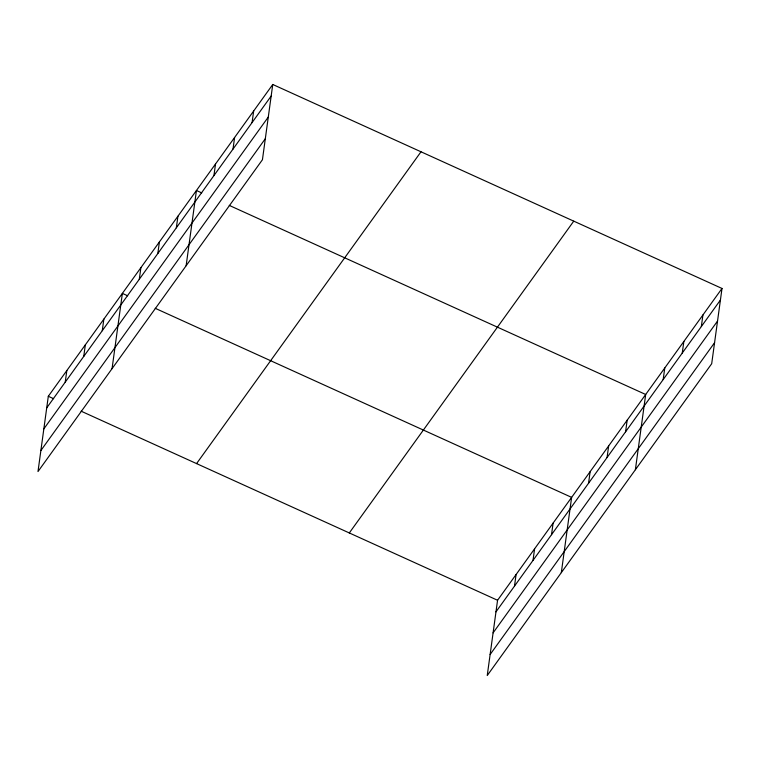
<?xml version="1.0" encoding="UTF-8"?>
<svg xmlns="http://www.w3.org/2000/svg" width="760" height="760" viewBox="0 0 760 760"><rect width="100%" height="100%" fill="white"/><g stroke="black" fill="none" stroke-linecap="round" stroke-linejoin="round"><path stroke-width="1.14" d="M272.755 84.474L48.307 396.283L38 471.542L262.438 159.733L272.755 84.474L722 288.458L711.692 363.717L487.245 675.526L497.562 600.267L722 288.458M65.236 382.147L66.823 370.557M83.752 356.43L85.338 344.831M102.267 330.704L103.854 319.115M112.062 368.647L122.379 293.388L127.67 295.792M139.298 279.252L140.894 267.662M157.823 253.526L159.41 241.936M176.339 227.81L177.925 216.22M186.133 265.743L196.441 190.494L201.732 192.898M213.93 175.579L215.517 163.989M233.006 149.074L234.593 137.484M252.083 122.569L253.669 110.979M514.491 586.131L516.078 574.541M533.007 560.414L534.593 548.815M551.522 534.688L553.109 523.098M561.317 572.631L571.625 497.372L155.202 308.294M588.553 483.236L590.14 471.647M607.069 457.51L608.656 445.92M625.584 431.794L627.171 420.195M635.379 469.727L645.686 394.478L229.263 205.399M663.176 379.563L664.772 367.973M682.261 353.058L683.848 341.468M701.337 326.553L702.924 314.963M46.721 407.873L271.159 96.073M43.842 428.887L268.28 117.078M40.879 450.528L265.316 138.728M196.564 463.6L421.002 151.791M349.305 532.95L573.743 221.15M495.966 611.857L720.413 300.058M493.088 632.871L717.535 321.062M490.124 654.512L714.571 342.703M48.307 396.283L53.599 398.687M81.139 411.188L497.562 600.267"/></g></svg>
